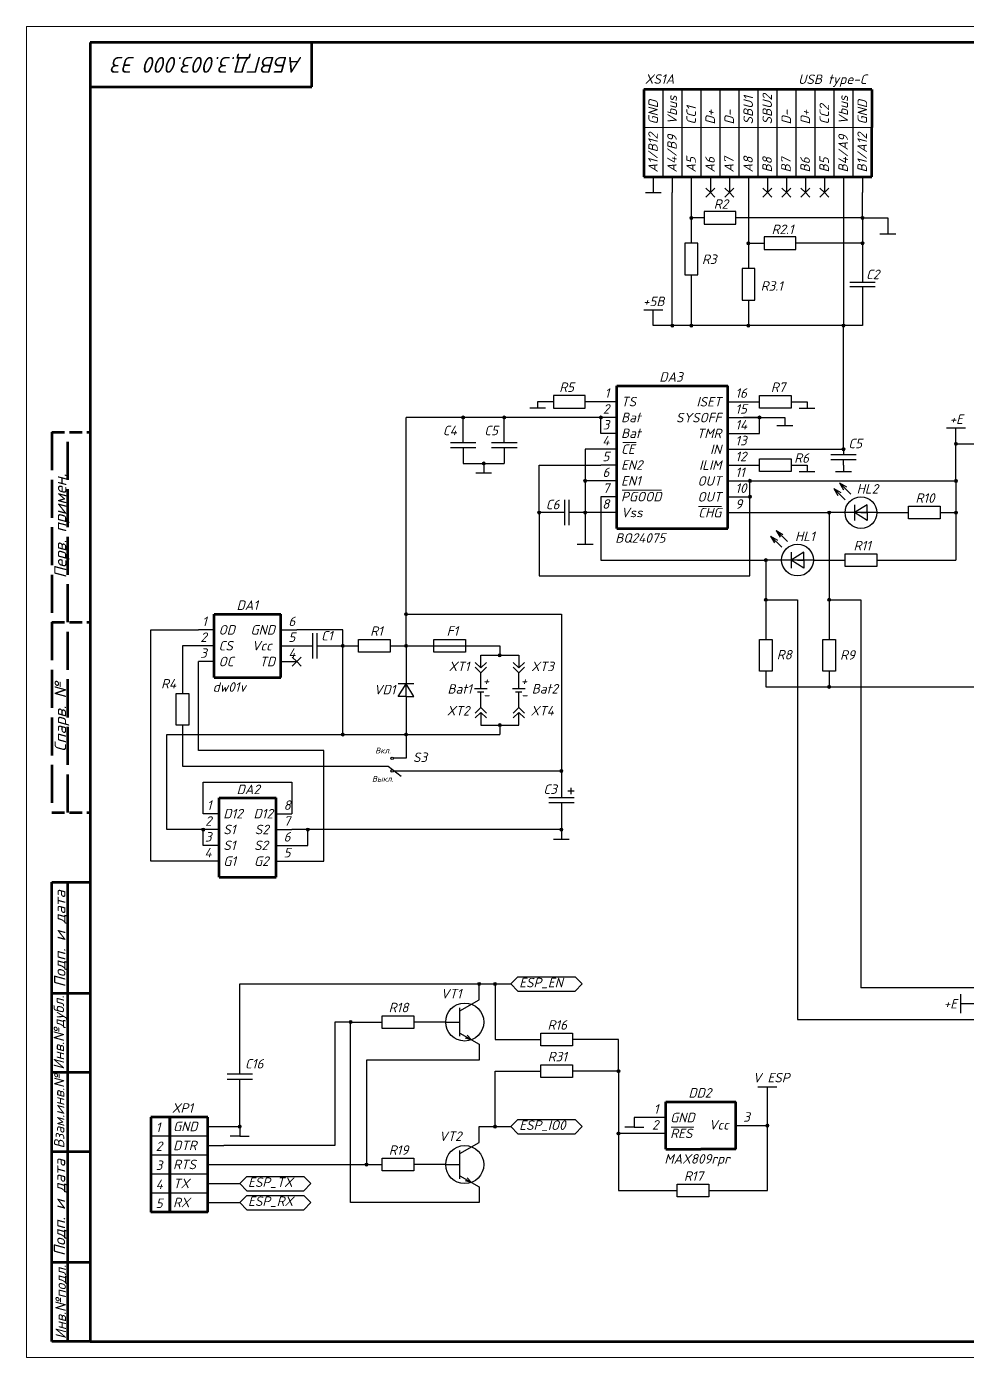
# Model space of a CAD drawing. Header units: millimetres. Extents: x -1 to 4028, y -898 to 1238.
# Drawn here: x 1679.6 to 1976.4, y 810.2 to 1230.2 of the extents above; entities that cross this region are included whole.
import ezdxf
from ezdxf.enums import TextEntityAlignment as Align

# ---------------------------------------------------------------- set-up
doc = ezdxf.new("R2010")
doc.units = ezdxf.units.MM
doc.linetypes.add('ACAD_ISO02W100', pattern=[15, 12, -3])
doc.linetypes.add('JIS_02_4.0', pattern=[5.5, 4, -1.5])
for name, color, linetype, lineweight in [('Основная (0.3)', 162, 'Continuous', 30), ('Основная (0.6)', 250, 'Continuous', 60), ('Текст', 240, 'Continuous', 30), ('Тонкая', 160, 'Continuous', 30), ('Тонкая (0.2)', 250, 'Continuous', 20)]:
    doc.layers.add(name, color=color, linetype=linetype, lineweight=lineweight)
doc.styles.add('3мм', font='isocpeui.ttf', dxfattribs={"height": 3})
doc.styles.add('5мм', font='isocpeui.ttf', dxfattribs={"height": 5})

msp = doc.modelspace()

# ---------------------------------------------------------------- hatches: boundary and pattern name
at = {"layer": 'Тонкая (0.2)'}
h = msp.add_hatch(color=256, dxfattribs=at)
h.dxf.hatch_style = 1
h.paths.add_polyline_path([(1889.343, 1169.343, -1), (1889.343, 1170.343, -1)])
h = msp.add_hatch(color=256, dxfattribs=at)
h.dxf.hatch_style = 1
h.paths.add_polyline_path([(1943.343, 1169.343, -1), (1943.343, 1170.343, -1)])
h = msp.add_hatch(color=256, dxfattribs=at)
h.dxf.hatch_style = 1
h.paths.add_polyline_path([(1907.343, 1161.343, -1), (1907.343, 1162.343, -1)])
h = msp.add_hatch(color=256, dxfattribs=at)
h.dxf.hatch_style = 1
h.paths.add_polyline_path([(1943.343, 1161.343, -1), (1943.343, 1162.343, -1)])
h = msp.add_hatch(color=256, dxfattribs=at)
h.dxf.hatch_style = 1
h.paths.add_polyline_path([(1883.343, 1135.343, -1), (1883.343, 1136.343, -1)])
h = msp.add_hatch(color=256, dxfattribs=at)
h.dxf.hatch_style = 1
h.paths.add_polyline_path([(1889.343, 1135.343, -1), (1889.343, 1136.343, -1)])
h = msp.add_hatch(color=256, dxfattribs=at)
h.dxf.hatch_style = 1
h.paths.add_polyline_path([(1907.343, 1135.343, -1), (1907.343, 1136.343, -1)])
h = msp.add_hatch(color=256, dxfattribs=at)
h.dxf.hatch_style = 1
h.paths.add_polyline_path([(1937.343, 1135.343, -1), (1937.343, 1136.343, -1)])
h = msp.add_hatch(color=256, dxfattribs=at)
h.dxf.hatch_style = 1
h.paths.add_polyline_path([(1817.843, 1106.84, 1), (1816.843, 1106.84, 1)])
h = msp.add_hatch(color=256, dxfattribs=at)
h.dxf.hatch_style = 1
h.paths.add_polyline_path([(1830.843, 1106.84, 1), (1829.843, 1106.84, 1)])
h = msp.add_hatch(color=256, dxfattribs=at)
h.dxf.hatch_style = 1
h.paths.add_polyline_path([(1861.343, 1106.84, 1), (1860.343, 1106.84, 1)])
h = msp.add_hatch(color=256, dxfattribs=at)
h.dxf.hatch_style = 1
h.paths.add_polyline_path([(1911.343, 1106.84, 1), (1910.343, 1106.84, 1)])
h = msp.add_hatch(color=256, dxfattribs=at)
h.dxf.hatch_style = 1
h.paths.add_polyline_path([(1937.843, 1096.84, 1), (1936.843, 1096.84, 1)])
h = msp.add_hatch(color=256, dxfattribs=at)
h.dxf.hatch_style = 1
h.paths.add_polyline_path([(1973.343, 1098.553, 1), (1972.343, 1098.553, 1)])
h = msp.add_hatch(color=256, dxfattribs=at)
h.dxf.hatch_style = 1
h.paths.add_polyline_path([(1824.343, 1092.34, 1), (1823.343, 1092.34, 1)])
h = msp.add_hatch(color=256, dxfattribs=at)
h.dxf.hatch_style = 1
h.paths.add_polyline_path([(1856.343, 1086.84, 1), (1855.343, 1086.84, 1)])
h = msp.add_hatch(color=256, dxfattribs=at)
h.dxf.hatch_style = 1
h.paths.add_polyline_path([(1908.343, 1086.84, 1), (1907.343, 1086.84, 1)])
h = msp.add_hatch(color=256, dxfattribs=at)
h.dxf.hatch_style = 1
h.paths.add_polyline_path([(1973.343, 1086.84, 1), (1972.343, 1086.84, 1)])
h = msp.add_hatch(color=256, dxfattribs=at)
h.dxf.hatch_style = 1
h.paths.add_polyline_path([(1908.343, 1081.84, 1), (1907.343, 1081.84, 1)])
h = msp.add_hatch(color=256, dxfattribs=at)
h.dxf.hatch_style = 1
h.paths.add_polyline_path([(1841.843, 1076.84, 1), (1840.843, 1076.84, 1)])
h = msp.add_hatch(color=256, dxfattribs=at)
h.dxf.hatch_style = 1
h.paths.add_polyline_path([(1856.343, 1076.84, 1), (1855.343, 1076.84, 1)])
h = msp.add_hatch(color=256, dxfattribs=at)
h.dxf.hatch_style = 1
h.paths.add_polyline_path([(1933.343, 1076.84, 1), (1932.343, 1076.84, 1)])
h = msp.add_hatch(color=256, dxfattribs=at)
h.dxf.hatch_style = 1
h.paths.add_polyline_path([(1973.343, 1076.84, 1), (1972.343, 1076.84, 1)])
h = msp.add_hatch(color=256, dxfattribs=at)
h.dxf.hatch_style = 1
h.paths.add_polyline_path([(1913.343, 1061.84, 1), (1912.343, 1061.84, 1)])
h = msp.add_hatch(color=256, dxfattribs=at)
h.dxf.hatch_style = 1
h.paths.add_polyline_path([(1913.343, 1049.34, 1), (1912.343, 1049.34, 1)])
h = msp.add_hatch(color=256, dxfattribs=at)
h.dxf.hatch_style = 1
h.paths.add_polyline_path([(1933.343, 1049.34, 1), (1932.343, 1049.34, 1)])
h = msp.add_hatch(color=256, dxfattribs=at)
h.dxf.hatch_style = 1
h.paths.add_polyline_path([(1799.843, 1044.795, 1), (1798.843, 1044.795, 1)])
h = msp.add_hatch(color=256, dxfattribs=at)
h.dxf.hatch_style = 1
h.paths.add_polyline_path([(1779.843, 1034.795, 1), (1778.843, 1034.795, 1)])
h = msp.add_hatch(color=256, dxfattribs=at)
h.dxf.hatch_style = 1
h.paths.add_polyline_path([(1799.843, 1034.795, 1), (1798.843, 1034.795, 1)])
h = msp.add_hatch(color=256, dxfattribs=at)
h.dxf.hatch_style = 1
h.paths.add_polyline_path([(1829.374, 1031.795, 1), (1828.374, 1031.795, 1)])
h = msp.add_hatch(color=256, dxfattribs=at)
h.dxf.hatch_style = 1
h.paths.add_polyline_path([(1933.343, 1021.84, 1), (1932.343, 1021.84, 1)])
h = msp.add_hatch(color=256, dxfattribs=at)
h.dxf.hatch_style = 1
h.paths.add_polyline_path([(1829.41, 1009.795, 1), (1828.41, 1009.795, 1)])
h = msp.add_hatch(color=256, dxfattribs=at)
h.dxf.hatch_style = 1
h.paths.add_polyline_path([(1779.843, 1006.795, 1), (1778.843, 1006.795, 1)])
h = msp.add_hatch(color=256, dxfattribs=at)
h.dxf.hatch_style = 1
h.paths.add_polyline_path([(1799.843, 1006.795, 1), (1798.843, 1006.795, 1)])
h = msp.add_hatch(color=256, dxfattribs=at)
h.dxf.hatch_style = 1
h.paths.add_polyline_path([(1848.843, 995.295, 1), (1847.843, 995.295, 1)])
h = msp.add_hatch(color=256, dxfattribs=at)
h.dxf.hatch_style = 1
h.paths.add_polyline_path([(1735.843, 976.795, 1), (1734.843, 976.795, 1)])
h = msp.add_hatch(color=256, dxfattribs=at)
h.dxf.hatch_style = 1
h.paths.add_polyline_path([(1768.843, 976.795, 1), (1767.843, 976.795, 1)])
h = msp.add_hatch(color=256, dxfattribs=at)
h.dxf.hatch_style = 1
h.paths.add_polyline_path([(1848.843, 976.795, 1), (1847.843, 976.795, 1)])
h = msp.add_hatch(color=256, dxfattribs=at)
h.dxf.hatch_style = 1
h.paths.add_polyline_path([(1822.905, 928.065, 1), (1821.905, 928.065, 1)])
h = msp.add_hatch(color=256, dxfattribs=at)
h.dxf.hatch_style = 1
h.paths.add_polyline_path([(1827.905, 928.065, 1), (1826.905, 928.065, 1)])
h = msp.add_hatch(color=256, dxfattribs=at)
h.dxf.hatch_style = 1
h.paths.add_polyline_path([(1782.343, 916.065, 1), (1781.343, 916.065, 1)])
h = msp.add_hatch(color=256, dxfattribs=at)
h.dxf.hatch_style = 1
h.paths.add_polyline_path([(1866.843, 900.565, 1), (1865.843, 900.565, 1)])
h = msp.add_hatch(color=256, dxfattribs=at)
h.dxf.hatch_style = 1
h.paths.add_polyline_path([(1747.343, 883.065, 1), (1746.343, 883.065, 1)])
h = msp.add_hatch(color=256, dxfattribs=at)
h.dxf.hatch_style = 1
h.paths.add_polyline_path([(1827.905, 883.065, 1), (1826.905, 883.065, 1)])
h = msp.add_hatch(color=256, dxfattribs=at)
h.dxf.hatch_style = 1
h.paths.add_polyline_path([(1913.843, 883.385, 1), (1912.843, 883.385, 1)])
h = msp.add_hatch(color=256, dxfattribs=at)
h.dxf.hatch_style = 1
h.paths.add_polyline_path([(1866.843, 880.885, 1), (1865.843, 880.885, 1)])
h = msp.add_hatch(color=256, dxfattribs=at)
h.dxf.hatch_style = 1
h.paths.add_polyline_path([(1787.343, 871.065, 1), (1786.343, 871.065, 1)])

# ---------------------------------------------------------------- linework, layer by layer
at = {"layer": 'Основная (0.3)'}
for p, q in [((1892.343, 1210.343), (1892.343, 1182.843)), ((1877.343, 1182.843), (1877.343, 1177.843)), ((1883.343, 1182.843), (1883.343, 1177.843)), ((1889.343, 1182.843), (1889.343, 1177.843)), ((1895.343, 1182.843), (1895.343, 1177.843)), ((1901.343, 1182.843), (1901.343, 1177.843)), ((1907.343, 1182.843), (1907.343, 1177.843)), ((1913.343, 1182.843), (1913.343, 1177.843)), ((1919.343, 1182.843), (1919.343, 1177.843)), ((1925.343, 1182.843), (1925.343, 1177.843)), ((1931.343, 1182.843), (1931.343, 1177.843)), ((1937.343, 1182.843), (1937.343, 1177.843)), ((1943.343, 1182.843), (1943.343, 1177.843)), ((1874.843, 1177.843), (1879.843, 1177.843)), ((1883.343, 1135.843), (1883.343, 1177.843)), ((1889.343, 1177.843), (1889.343, 1161.843)), ((1895.343, 1177.843), (1893.929, 1179.257)), ((1895.343, 1177.843), (1893.929, 1176.429)), ((1896.757, 1179.257), (1895.343, 1177.843)), ((1896.757, 1176.429), (1895.343, 1177.843)), ((1901.343, 1177.843), (1899.929, 1179.257)), ((1901.343, 1177.843), (1899.929, 1176.429)), ((1902.757, 1179.257), (1901.343, 1177.843)), ((1902.757, 1176.429), (1901.343, 1177.843)), ((1907.343, 1177.843), (1907.343, 1153.843)), ((1913.343, 1177.843), (1911.929, 1179.257)), ((1913.343, 1177.843), (1911.929, 1176.429)), ((1914.757, 1179.257), (1913.343, 1177.843)), ((1914.757, 1176.429), (1913.343, 1177.843)), ((1919.343, 1177.843), (1917.929, 1179.257)), ((1919.343, 1177.843), (1917.929, 1176.429)), ((1920.757, 1179.257), (1919.343, 1177.843)), ((1920.757, 1176.429), (1919.343, 1177.843)), ((1925.343, 1177.843), (1923.929, 1179.257)), ((1925.343, 1177.843), (1923.929, 1176.429)), ((1926.757, 1179.257), (1925.343, 1177.843)), ((1926.757, 1176.429), (1925.343, 1177.843)), ((1931.343, 1177.843), (1929.929, 1179.257)), ((1931.343, 1177.843), (1929.929, 1176.429)), ((1932.757, 1179.257), (1931.343, 1177.843)), ((1932.757, 1176.429), (1931.343, 1177.843)), ((1937.343, 1177.843), (1937.343, 1135.843)), ((1943.343, 1169.843), (1943.343, 1177.843)), ((1903.343, 1171.843), (1893.343, 1171.843)), ((1893.343, 1171.843), (1893.343, 1167.843)), ((1903.343, 1167.843), (1903.343, 1171.843)), ((1893.343, 1169.843), (1889.343, 1169.843)), ((1893.343, 1167.843), (1903.343, 1167.843)), ((1943.343, 1169.843), (1903.343, 1169.843)), ((1943.343, 1169.843), (1943.343, 1161.843)), ((1943.343, 1169.843), (1951.343, 1169.843)), ((1951.343, 1169.843), (1951.343, 1164.843)), ((1922.343, 1163.843), (1912.343, 1163.843)), ((1912.343, 1163.843), (1912.343, 1159.843)), ((1922.343, 1159.843), (1922.343, 1163.843)), ((1948.843, 1164.843), (1953.843, 1164.843)), ((1887.343, 1161.843), (1887.343, 1151.843)), ((1891.343, 1161.843), (1887.343, 1161.843)), ((1891.343, 1151.843), (1891.343, 1161.843)), ((1907.343, 1161.843), (1912.343, 1161.843)), ((1912.343, 1159.843), (1922.343, 1159.843)), ((1943.343, 1161.843), (1922.343, 1161.843)), ((1943.343, 1161.843), (1943.343, 1149.593)), ((1887.343, 1151.843), (1891.343, 1151.843)), ((1889.343, 1151.843), (1889.343, 1135.843)), ((1905.343, 1153.843), (1905.343, 1143.843)), ((1909.343, 1153.843), (1905.343, 1153.843)), ((1909.343, 1143.843), (1909.343, 1153.843)), ((1939.343, 1149.593), (1947.343, 1149.593)), ((1947.343, 1148.093), (1939.343, 1148.093)), ((1943.343, 1148.093), (1943.343, 1135.843)), ((1905.343, 1143.843), (1909.343, 1143.843)), ((1907.343, 1143.843), (1907.343, 1135.843)), ((1874.343, 1140.843), (1880.343, 1140.843)), ((1877.343, 1135.843), (1877.343, 1140.843)), ((1883.343, 1135.843), (1877.343, 1135.843)), ((1937.343, 1135.843), (1883.343, 1135.843)), ((1937.343, 1096.84), (1937.343, 1135.843)), ((1943.343, 1135.843), (1937.343, 1135.843)), ((1855.843, 1113.84), (1845.843, 1113.84)), ((1845.843, 1113.84), (1845.843, 1109.84)), ((1855.843, 1109.84), (1855.843, 1113.84)), ((1910.843, 1113.84), (1920.843, 1113.84)), ((1910.843, 1109.84), (1910.843, 1113.84)), ((1920.843, 1113.84), (1920.843, 1109.84)), ((1843.343, 1109.84), (1838.343, 1109.84)), ((1845.843, 1111.84), (1840.843, 1111.84)), ((1840.843, 1111.84), (1840.843, 1109.84)), ((1845.843, 1109.84), (1855.843, 1109.84)), ((1860.843, 1111.84), (1855.843, 1111.84)), ((1865.843, 1111.84), (1860.843, 1111.84)), ((1900.843, 1111.84), (1905.843, 1111.84)), ((1905.843, 1111.84), (1910.843, 1111.84)), ((1920.843, 1109.84), (1910.843, 1109.84)), ((1920.843, 1111.84), (1925.843, 1111.84)), ((1923.343, 1109.84), (1928.343, 1109.84)), ((1925.843, 1111.84), (1925.843, 1109.84)), ((1830.343, 1106.84), (1799.343, 1106.84)), ((1799.343, 1044.795), (1799.343, 1106.84)), ((1817.343, 1098.84), (1817.343, 1106.84)), ((1830.343, 1098.84), (1830.343, 1106.84)), ((1860.843, 1106.84), (1830.343, 1106.84)), ((1865.843, 1106.84), (1860.843, 1106.84)), ((1860.843, 1101.84), (1860.843, 1106.84)), ((1900.843, 1106.84), (1910.843, 1106.84)), ((1910.843, 1106.84), (1905.843, 1106.84)), ((1910.843, 1106.84), (1918.843, 1106.84)), ((1910.843, 1101.84), (1910.843, 1106.84)), ((1918.843, 1106.84), (1918.843, 1104.34)), ((1865.843, 1101.84), (1860.843, 1101.84)), ((1900.843, 1101.84), (1905.843, 1101.84)), ((1905.843, 1101.84), (1910.843, 1101.84)), ((1916.343, 1104.34), (1921.343, 1104.34)), ((1969.843, 1103.553), (1975.843, 1103.553)), ((1972.843, 1086.84), (1972.843, 1103.553)), ((1821.343, 1098.84), (1813.343, 1098.84)), ((1813.343, 1097.34), (1821.343, 1097.34)), ((1817.343, 1097.34), (1817.343, 1092.34)), ((1834.343, 1098.84), (1826.343, 1098.84)), ((1826.343, 1097.34), (1834.343, 1097.34)), ((1830.343, 1097.34), (1830.343, 1092.34)), ((1860.843, 1096.84), (1855.843, 1096.84)), ((1855.843, 1096.84), (1855.843, 1066.84)), ((1865.843, 1096.84), (1860.843, 1096.84)), ((1900.843, 1096.84), (1905.843, 1096.84)), ((1905.843, 1096.84), (1937.343, 1096.84)), ((1937.343, 1096.84), (1937.343, 1095.09)), ((1972.843, 1098.553), (1982.843, 1098.553)), ((1817.343, 1092.34), (1830.343, 1092.34)), ((1823.843, 1092.34), (1823.843, 1089.34)), ((1910.843, 1093.84), (1920.843, 1093.84)), ((1910.843, 1089.84), (1910.843, 1093.84)), ((1920.843, 1093.84), (1920.843, 1089.84)), ((1941.343, 1095.09), (1933.343, 1095.09)), ((1933.343, 1093.59), (1941.343, 1093.59)), ((1937.343, 1091.84), (1937.343, 1093.59)), ((1821.343, 1089.34), (1826.343, 1089.34)), ((1841.343, 1076.84), (1841.343, 1091.84)), ((1841.343, 1091.84), (1860.843, 1091.84)), ((1865.843, 1091.84), (1860.843, 1091.84)), ((1900.843, 1091.84), (1905.843, 1091.84)), ((1905.843, 1091.84), (1910.843, 1091.84)), ((1920.843, 1089.84), (1910.843, 1089.84)), ((1920.843, 1091.84), (1925.843, 1091.84)), ((1923.343, 1089.84), (1928.343, 1089.84)), ((1925.843, 1091.84), (1925.843, 1089.84)), ((1934.843, 1089.84), (1939.843, 1089.84)), ((1937.343, 1091.84), (1937.343, 1089.84)), ((1860.843, 1086.84), (1855.843, 1086.84)), ((1865.843, 1086.84), (1860.843, 1086.84)), ((1900.843, 1086.84), (1907.843, 1086.84)), ((1907.843, 1081.84), (1907.843, 1086.84)), ((1907.843, 1086.84), (1972.843, 1086.84)), ((1937.878, 1080.906), (1934.327, 1084.427)), ((1934.327, 1084.427), (1936.492, 1083.177)), ((1934.327, 1084.427), (1935.595, 1082.272)), ((1939.645, 1082.674), (1936.095, 1086.195)), ((1936.095, 1086.195), (1938.26, 1084.945)), ((1936.095, 1086.195), (1937.363, 1084.04)), ((1972.843, 1086.84), (1972.843, 1061.84)), ((1849.343, 1080.84), (1849.343, 1072.84)), ((1850.843, 1072.84), (1850.843, 1080.84)), ((1865.843, 1081.84), (1860.843, 1081.84)), ((1860.843, 1081.84), (1860.843, 1061.84)), ((1900.843, 1081.84), (1907.843, 1081.84)), ((1907.843, 1056.84), (1907.843, 1081.84)), ((1849.343, 1076.84), (1841.343, 1076.84)), ((1841.343, 1076.84), (1841.343, 1056.84)), ((1855.843, 1076.84), (1850.843, 1076.84)), ((1860.843, 1076.84), (1855.843, 1076.84)), ((1865.843, 1076.84), (1860.843, 1076.84)), ((1900.843, 1076.84), (1905.843, 1076.84)), ((1905.843, 1076.84), (1932.843, 1076.84)), ((1937.843, 1076.84), (1932.843, 1076.84)), ((1932.843, 1076.84), (1932.843, 1036.84)), ((1947.843, 1076.84), (1937.843, 1076.84)), ((1940.843, 1079.34), (1940.843, 1076.84)), ((1944.843, 1079.34), (1940.843, 1076.84)), ((1940.843, 1076.84), (1940.843, 1074.34)), ((1944.843, 1074.34), (1940.843, 1076.84)), ((1942.843, 1076.84), (1944.843, 1076.84)), ((1944.843, 1076.84), (1944.843, 1079.34)), ((1944.843, 1076.84), (1944.843, 1074.34)), ((1947.843, 1076.84), (1957.843, 1076.84)), ((1957.843, 1078.84), (1967.843, 1078.84)), ((1957.843, 1074.84), (1957.843, 1078.84)), ((1967.843, 1078.84), (1967.843, 1074.84)), ((1967.843, 1076.84), (1972.843, 1076.84)), ((1919.645, 1067.674), (1916.095, 1071.195)), ((1916.095, 1071.195), (1918.26, 1069.945)), ((1916.095, 1071.195), (1917.363, 1069.04)), ((1967.843, 1074.84), (1957.843, 1074.84)), ((1853.343, 1066.84), (1858.343, 1066.84)), ((1917.878, 1065.906), (1914.327, 1069.427)), ((1914.327, 1069.427), (1916.492, 1068.177)), ((1914.327, 1069.427), (1915.595, 1067.272)), ((1920.843, 1064.34), (1920.843, 1061.84)), ((1924.843, 1064.34), (1920.843, 1061.84)), ((1924.843, 1061.84), (1924.843, 1064.34)), ((1937.843, 1063.84), (1947.843, 1063.84)), ((1937.843, 1059.84), (1937.843, 1063.84)), ((1947.843, 1063.84), (1947.843, 1059.84)), ((1860.843, 1061.84), (1912.843, 1061.84)), ((1917.843, 1061.84), (1912.843, 1061.84)), ((1912.843, 1061.84), (1912.843, 1036.84)), ((1927.843, 1061.84), (1917.843, 1061.84)), ((1920.843, 1061.84), (1920.843, 1059.34)), ((1924.843, 1059.34), (1920.843, 1061.84)), ((1922.843, 1061.84), (1924.843, 1061.84)), ((1924.843, 1061.84), (1924.843, 1059.34)), ((1927.843, 1061.84), (1937.843, 1061.84)), ((1947.843, 1059.84), (1937.843, 1059.84)), ((1947.843, 1061.84), (1972.843, 1061.84)), ((1841.343, 1056.84), (1907.843, 1056.84)), ((1912.843, 1049.34), (1922.843, 1049.34)), ((1922.843, 1049.34), (1922.843, 916.84)), ((1932.843, 1049.34), (1942.843, 1049.34)), ((1942.843, 1049.34), (1942.843, 926.84)), ((1799.343, 1034.795), (1799.343, 1044.795)), ((1799.343, 1044.795), (1848.343, 1044.795)), ((1848.343, 1044.795), (1848.343, 995.295)), ((1718.843, 966.795), (1718.843, 1039.795)), ((1718.843, 1039.795), (1733.843, 1039.795)), ((1738.843, 1039.795), (1733.843, 1039.795)), ((1759.843, 1039.795), (1764.843, 1039.795)), ((1779.343, 1039.795), (1764.843, 1039.795)), ((1769.843, 1038.795), (1769.843, 1030.795)), ((1771.343, 1030.795), (1771.343, 1038.795)), ((1779.343, 1034.795), (1779.343, 1039.795)), ((1733.843, 1034.795), (1728.843, 1034.795)), ((1728.843, 1034.795), (1728.843, 1024.795)), ((1738.843, 1034.795), (1733.843, 1034.795)), ((1759.843, 1034.795), (1764.843, 1034.795)), ((1764.843, 1034.795), (1769.843, 1034.795)), ((1771.343, 1034.795), (1779.343, 1034.795)), ((1779.343, 1006.795), (1779.343, 1034.795)), ((1779.343, 1034.795), (1784.343, 1034.795)), ((1784.343, 1036.795), (1794.343, 1036.795)), ((1784.343, 1032.795), (1784.343, 1036.795)), ((1794.343, 1036.795), (1794.343, 1032.795)), ((1794.343, 1034.795), (1799.343, 1034.795)), ((1799.343, 1034.795), (1808.109, 1034.795)), ((1799.343, 1034.795), (1799.343, 1022.795)), ((1808.109, 1036.795), (1818.109, 1036.795)), ((1808.109, 1032.795), (1808.109, 1036.795)), ((1808.109, 1034.795), (1818.109, 1034.795)), ((1818.109, 1036.795), (1818.109, 1032.795)), ((1818.109, 1034.795), (1818.109, 1034.795)), ((1818.109, 1034.795), (1828.874, 1034.795)), ((1828.874, 1034.795), (1828.874, 1031.795)), ((1910.843, 1026.84), (1910.843, 1036.84)), ((1910.843, 1036.84), (1914.843, 1036.84)), ((1914.843, 1036.84), (1914.843, 1026.84)), ((1930.843, 1026.84), (1930.843, 1036.84)), ((1930.843, 1036.84), (1934.843, 1036.84)), ((1934.843, 1036.84), (1934.843, 1026.84)), ((1733.843, 1001.795), (1733.843, 1029.795)), ((1738.843, 1029.795), (1733.843, 1029.795)), ((1759.843, 1029.795), (1764.843, 1029.795)), ((1764.843, 1029.795), (1763.429, 1031.209)), ((1763.429, 1028.381), (1764.843, 1029.795)), ((1764.843, 1029.795), (1766.257, 1031.209)), ((1766.257, 1028.381), (1764.843, 1029.795)), ((1794.343, 1032.795), (1784.343, 1032.795)), ((1818.109, 1032.795), (1808.109, 1032.795)), ((1822.91, 1027.795), (1821.143, 1029.563)), ((1822.91, 1027.795), (1822.91, 1031.795)), ((1822.91, 1031.795), (1834.91, 1031.795)), ((1822.91, 1027.795), (1824.678, 1029.563)), ((1834.91, 1027.795), (1833.143, 1029.563)), ((1834.91, 1031.795), (1834.91, 1027.795)), ((1834.91, 1027.795), (1836.678, 1029.563)), ((1822.91, 1026.295), (1821.143, 1028.063)), ((1822.91, 1026.295), (1824.678, 1028.063)), ((1822.91, 1021.295), (1822.91, 1026.295)), ((1834.91, 1026.295), (1833.143, 1028.063)), ((1834.91, 1026.295), (1836.678, 1028.063)), ((1834.91, 1021.295), (1834.91, 1026.295)), ((1914.843, 1026.84), (1910.843, 1026.84)), ((1912.843, 1026.84), (1912.843, 1021.84)), ((1934.843, 1026.84), (1930.843, 1026.84)), ((1932.843, 1026.84), (1932.843, 1021.84)), ((1728.843, 1024.795), (1728.843, 1019.795)), ((1799.343, 1022.795), (1796.843, 1022.795)), ((1796.843, 1018.795), (1799.343, 1022.795)), ((1801.843, 1022.795), (1799.343, 1022.795)), ((1801.843, 1018.795), (1799.343, 1022.795)), ((1799.343, 1018.795), (1799.343, 1022.795)), ((1820.91, 1021.295), (1824.91, 1021.295)), ((1832.91, 1021.295), (1836.91, 1021.295)), ((1912.843, 1021.84), (1982.843, 1021.84)), ((1726.843, 1009.795), (1726.843, 1019.795)), ((1726.843, 1019.795), (1730.843, 1019.795)), ((1730.843, 1019.795), (1730.843, 1009.795)), ((1799.343, 1018.795), (1796.843, 1018.795)), ((1799.343, 1018.795), (1801.843, 1018.795)), ((1799.343, 1018.795), (1799.343, 1006.795)), ((1821.91, 1020.295), (1823.91, 1020.295)), ((1822.91, 1015.295), (1822.91, 1020.295)), ((1833.91, 1020.295), (1835.91, 1020.295)), ((1834.91, 1015.295), (1834.91, 1020.295)), ((1822.91, 1015.295), (1821.143, 1013.527)), ((1822.91, 1013.795), (1821.143, 1012.027)), ((1822.91, 1015.295), (1824.678, 1013.527)), ((1822.91, 1013.795), (1822.91, 1009.795)), ((1822.91, 1013.795), (1824.678, 1012.027)), ((1834.91, 1015.295), (1833.143, 1013.527)), ((1834.91, 1013.795), (1833.143, 1012.027)), ((1834.91, 1015.295), (1836.678, 1013.527)), ((1834.91, 1009.795), (1834.91, 1013.795)), ((1834.91, 1013.795), (1836.678, 1012.027)), ((1730.843, 1009.795), (1726.843, 1009.795)), ((1728.843, 1009.795), (1728.843, 999.795)), ((1822.91, 1009.795), (1834.91, 1009.795)), ((1828.874, 1009.795), (1828.874, 1006.795)), ((1723.843, 976.795), (1723.843, 1006.795)), ((1723.843, 1006.795), (1779.343, 1006.795)), ((1779.343, 1006.795), (1828.874, 1006.795)), ((1799.343, 1006.795), (1799.343, 999.295)), ((1728.843, 999.795), (1728.843, 996.795)), ((1773.343, 1001.795), (1733.843, 1001.795)), ((1773.343, 966.795), (1773.343, 1001.795)), ((1728.843, 996.795), (1768.343, 996.795)), ((1768.343, 996.795), (1793.708, 996.795)), ((1793.708, 996.795), (1797.762, 993.687)), ((1799.343, 999.295), (1795.343, 999.295)), ((1735.343, 981.795), (1735.343, 991.795)), ((1735.343, 991.795), (1763.343, 991.795)), ((1763.343, 991.795), (1763.343, 981.795)), ((1795.343, 995.289), (1848.343, 995.295)), ((1848.343, 995.295), (1848.343, 986.805)), ((1850.421, 988.987), (1851.421, 988.987)), ((1851.421, 987.987), (1851.421, 989.987)), ((1851.421, 988.987), (1851.421, 989.987)), ((1851.421, 988.987), (1852.421, 988.987)), ((1852.343, 986.805), (1844.343, 986.805)), ((1844.343, 985.305), (1852.343, 985.305)), ((1848.343, 985.305), (1848.343, 976.795)), ((1740.343, 981.795), (1735.343, 981.795)), ((1758.343, 981.795), (1763.343, 981.795)), ((1735.343, 976.795), (1723.843, 976.795)), ((1740.343, 976.795), (1735.343, 976.795)), ((1735.343, 971.795), (1735.343, 976.795)), ((1758.343, 976.795), (1763.343, 976.795)), ((1768.343, 976.795), (1763.343, 976.795)), ((1768.343, 971.795), (1768.343, 976.795)), ((1848.343, 976.795), (1768.343, 976.795)), ((1848.343, 976.795), (1848.343, 973.795)), ((1740.343, 971.795), (1735.343, 971.795)), ((1758.343, 971.795), (1768.343, 971.795)), ((1845.843, 973.795), (1850.843, 973.795)), ((1735.343, 966.795), (1718.843, 966.795)), ((1740.343, 966.795), (1735.343, 966.795)), ((1758.343, 966.795), (1763.343, 966.795)), ((1763.343, 966.795), (1773.343, 966.795)), ((1834.655, 930.315), (1832.405, 928.065)), ((1834.655, 930.315), (1852.655, 930.315)), ((1852.655, 930.315), (1854.905, 928.065)), ((1746.843, 928.065), (1822.405, 928.065)), ((1746.843, 899.565), (1746.843, 928.065)), ((1822.405, 923.065), (1822.405, 928.065)), ((1822.405, 928.065), (1832.405, 928.065)), ((1827.405, 928.065), (1827.405, 910.565)), ((1834.655, 925.815), (1832.405, 928.065)), ((1834.655, 925.815), (1852.655, 925.815)), ((1852.655, 925.815), (1854.905, 928.065)), ((2029.843, 926.84), (1942.843, 926.84)), ((1974.343, 918.84), (1974.343, 924.84)), ((1816.343, 919.565), (1822.405, 923.065)), ((1816.343, 916.065), (1816.343, 920.565)), ((1979.343, 921.84), (1974.343, 921.84)), ((1776.843, 916.065), (1776.843, 877.065)), ((1781.843, 916.065), (1776.843, 916.065)), ((1781.843, 859.065), (1781.843, 916.065)), ((1781.843, 916.065), (1791.843, 916.065)), ((1791.843, 918.065), (1801.843, 918.065)), ((1791.843, 914.065), (1791.843, 918.065)), ((1801.843, 918.065), (1801.843, 914.065)), ((1811.843, 916.065), (1801.843, 916.065)), ((1811.843, 916.065), (1816.343, 916.065)), ((1816.343, 911.565), (1816.343, 916.065)), ((1922.843, 916.84), (2029.843, 916.84)), ((1801.843, 914.065), (1791.843, 914.065)), ((1816.343, 912.565), (1822.405, 909.065)), ((1819.987, 910.461), (1818.573, 911.875)), ((1841.874, 912.565), (1851.874, 912.565)), ((1841.874, 908.565), (1841.874, 912.565)), ((1851.874, 912.565), (1851.874, 908.565)), ((1819.987, 910.461), (1818.055, 910.979)), ((1822.405, 909.065), (1822.405, 904.065)), ((1827.405, 910.565), (1841.874, 910.565)), ((1851.874, 908.565), (1841.874, 908.565)), ((1866.343, 910.565), (1851.874, 910.565)), ((1866.343, 900.565), (1866.343, 910.565)), ((1786.843, 904.065), (1786.843, 871.065)), ((1822.405, 904.065), (1786.843, 904.065)), ((1750.843, 899.565), (1742.843, 899.565)), ((1827.405, 883.065), (1827.405, 900.565)), ((1827.405, 900.565), (1841.874, 900.565)), ((1841.874, 902.565), (1851.874, 902.565)), ((1841.874, 898.565), (1841.874, 902.565)), ((1851.874, 902.565), (1851.874, 898.565)), ((1866.343, 900.565), (1851.874, 900.565)), ((1866.343, 900.565), (1866.343, 862.885)), ((1742.843, 898.065), (1750.843, 898.065)), ((1746.843, 883.065), (1746.843, 898.065)), ((1851.874, 898.565), (1841.874, 898.565)), ((1910.343, 895.565), (1916.343, 895.565)), ((1913.343, 862.885), (1913.343, 895.565)), ((1736.843, 883.065), (1741.843, 883.065)), ((1741.843, 883.065), (1746.843, 883.065)), ((1746.843, 883.065), (1746.843, 880.065)), ((1822.405, 878.065), (1822.405, 883.065)), ((1822.405, 883.065), (1832.405, 883.065)), ((1834.655, 885.315), (1832.405, 883.065)), ((1834.655, 880.815), (1832.405, 883.065)), ((1834.655, 885.315), (1852.655, 885.315)), ((1852.655, 885.315), (1854.905, 883.065)), ((1852.655, 880.815), (1854.905, 883.065)), ((1871.343, 882.885), (1868.343, 882.885)), ((1876.343, 885.885), (1871.343, 885.885)), ((1871.343, 885.885), (1871.343, 882.885)), ((1871.343, 882.885), (1874.343, 882.885)), ((1881.343, 885.885), (1876.343, 885.885)), ((1903.343, 883.385), (1908.343, 883.385)), ((1908.343, 883.385), (1913.343, 883.385)), ((1746.843, 880.065), (1743.843, 880.065)), ((1746.843, 880.065), (1749.843, 880.065)), ((1816.343, 874.565), (1822.405, 878.065)), ((1834.655, 880.815), (1852.655, 880.815)), ((1876.343, 880.885), (1866.343, 880.885)), ((1881.343, 880.885), (1876.343, 880.885)), ((1736.843, 877.065), (1741.843, 877.065)), ((1776.843, 877.065), (1741.843, 877.065)), ((1816.343, 871.065), (1816.343, 875.565)), ((1736.843, 871.065), (1741.843, 871.065)), ((1741.843, 871.065), (1786.843, 871.065)), ((1786.843, 871.065), (1791.843, 871.065)), ((1791.843, 873.065), (1801.843, 873.065)), ((1791.843, 869.065), (1791.843, 873.065)), ((1801.843, 873.065), (1801.843, 869.065)), ((1811.843, 871.065), (1801.843, 871.065)), ((1811.843, 871.065), (1816.343, 871.065)), ((1816.343, 866.565), (1816.343, 871.065)), ((1724.843, 868.065), (1718.843, 868.065)), ((1736.843, 868.065), (1724.843, 868.065)), ((1749.093, 867.315), (1746.843, 865.065)), ((1749.093, 867.315), (1767.093, 867.315)), ((1767.093, 867.315), (1769.343, 865.065)), ((1801.843, 869.065), (1791.843, 869.065)), ((1816.343, 867.565), (1822.405, 864.065)), ((1819.987, 865.461), (1818.055, 865.979)), ((1819.987, 865.461), (1818.573, 866.875)), ((1736.843, 865.065), (1741.843, 865.065)), ((1741.843, 865.065), (1746.843, 865.065)), ((1749.093, 862.815), (1746.843, 865.065)), ((1749.093, 861.315), (1746.843, 859.065)), ((1749.093, 862.815), (1767.093, 862.815)), ((1749.093, 861.315), (1767.093, 861.315)), ((1767.093, 862.815), (1769.343, 865.065)), ((1767.093, 861.315), (1769.343, 859.065)), ((1822.405, 864.065), (1822.405, 859.065)), ((1866.343, 862.885), (1884.843, 862.885)), ((1884.843, 864.885), (1894.843, 864.885)), ((1884.843, 860.885), (1884.843, 864.885)), ((1894.843, 864.885), (1894.843, 860.885)), ((1894.843, 862.885), (1913.343, 862.885)), ((1736.843, 859.065), (1741.843, 859.065)), ((1741.843, 859.065), (1746.843, 859.065)), ((1749.093, 856.815), (1746.843, 859.065)), ((1749.093, 856.815), (1767.093, 856.815)), ((1767.093, 856.815), (1769.343, 859.065)), ((1822.405, 859.065), (1781.843, 859.065)), ((1894.843, 860.885), (1884.843, 860.885))]:
    msp.add_line(p, q, dxfattribs=at)
for centre, radius in [((1942.843, 1076.84), 5), ((1922.843, 1061.84), 5), ((1794.943, 999.295), 0.4), ((1794.943, 995.295), 0.4), ((1817.843, 916.065), 6), ((1817.843, 871.065), 6)]:
    msp.add_circle(centre, radius, dxfattribs=at)
at = {"layer": 'Основная (0.6)'}
for p, q in [((2268.622, 1225.22), (1699.622, 1225.22)), ((1699.622, 1225.22), (1699.622, 815.22)), ((1769.622, 1211.22), (1769.622, 1225.22)), ((1699.622, 1211.22), (1769.622, 1211.22)), ((1880.343, 1210.343), (1874.343, 1210.343)), ((1874.343, 1210.343), (1874.343, 1198.343)), ((1886.343, 1210.343), (1880.343, 1210.343)), ((1892.343, 1210.343), (1886.343, 1210.343)), ((1898.343, 1210.343), (1892.343, 1210.343)), ((1904.343, 1210.343), (1898.343, 1210.343)), ((1910.343, 1210.343), (1904.343, 1210.343)), ((1916.343, 1210.343), (1910.343, 1210.343)), ((1922.343, 1210.343), (1916.343, 1210.343)), ((1928.343, 1210.343), (1922.343, 1210.343)), ((1934.343, 1210.343), (1928.343, 1210.343)), ((1940.343, 1210.343), (1934.343, 1210.343)), ((1946.343, 1210.343), (1940.343, 1210.343)), ((1946.343, 1210.343), (1946.343, 1198.343)), ((1874.343, 1198.343), (1874.343, 1182.843)), ((1946.343, 1182.843), (1946.343, 1198.343)), ((1874.343, 1182.843), (1946.343, 1182.843)), ((1865.843, 1071.84), (1865.843, 1116.84)), ((1865.843, 1116.84), (1900.843, 1116.84)), ((1900.843, 1071.84), (1900.843, 1116.84)), ((1865.843, 1071.84), (1900.843, 1071.84)), ((1738.843, 1024.795), (1738.843, 1044.795)), ((1738.843, 1044.795), (1759.843, 1044.795)), ((1759.843, 1024.795), (1759.843, 1044.795)), ((1738.843, 1024.795), (1759.843, 1024.795)), ((1740.343, 961.795), (1740.343, 986.795)), ((1740.343, 986.795), (1758.343, 986.795)), ((1758.343, 961.795), (1758.343, 986.795)), ((1687.622, 925.22), (1687.622, 960.22)), ((1687.622, 960.22), (1699.622, 960.22)), ((1692.622, 815.22), (1692.622, 960.22)), ((1740.343, 961.795), (1758.343, 961.795)), ((1687.622, 900.22), (1687.622, 925.22)), ((1687.622, 925.22), (1692.622, 925.22)), ((1692.622, 925.22), (1699.622, 925.22)), ((1687.622, 875.22), (1687.622, 900.22)), ((1687.622, 900.22), (1692.622, 900.22)), ((1692.622, 900.22), (1699.622, 900.22)), ((1881.343, 890.885), (1903.343, 890.885)), ((1881.343, 875.885), (1881.343, 890.885)), ((1903.343, 875.885), (1903.343, 890.885)), ((1724.843, 886.065), (1718.843, 886.065)), ((1718.843, 886.065), (1718.843, 856.065)), ((1736.843, 886.065), (1724.843, 886.065)), ((1724.843, 886.065), (1724.843, 856.065)), ((1724.843, 880.065), (1724.843, 886.065)), ((1736.843, 880.065), (1736.843, 886.065)), ((1724.843, 874.065), (1724.843, 880.065)), ((1736.843, 874.065), (1736.843, 880.065)), ((1687.622, 840.22), (1687.622, 875.22)), ((1687.622, 875.22), (1692.622, 875.22)), ((1692.622, 875.22), (1699.622, 875.22)), ((1724.843, 868.065), (1724.843, 874.065)), ((1736.843, 868.065), (1736.843, 874.065)), ((1881.343, 875.885), (1892.343, 875.885)), ((1903.343, 875.885), (1892.343, 875.885)), ((1724.843, 862.065), (1724.843, 868.065)), ((1736.843, 862.065), (1736.843, 868.065)), ((1724.843, 856.065), (1724.843, 862.065)), ((1736.843, 856.065), (1736.843, 862.065)), ((1724.843, 856.065), (1718.843, 856.065)), ((1736.843, 856.065), (1724.843, 856.065)), ((1687.622, 815.22), (1687.622, 840.22)), ((1687.622, 840.22), (1692.622, 840.22)), ((1692.622, 840.22), (1699.622, 840.22)), ((1692.622, 815.22), (1687.622, 815.22)), ((1699.622, 815.22), (1692.622, 815.22)), ((1699.622, 815.22), (2268.622, 815.22))]:
    msp.add_line(p, q, dxfattribs=at)
at = {"layer": 'Основная (0.6)', "linetype": 'ACAD_ISO02W100'}
for p, q in [((1687.622, 1102.22), (1687.622, 1042.22)), ((1692.622, 982.22), (1692.622, 1102.22)), ((1687.622, 1042.22), (1687.622, 982.22))]:
    msp.add_line(p, q, dxfattribs=at)
at = {"layer": 'Основная (0.6)', "linetype": 'JIS_02_4.0'}
for p, q in [((1687.622, 1102.22), (1699.622, 1102.22)), ((1687.622, 1042.22), (1699.622, 1042.22)), ((1687.622, 982.22), (1699.622, 982.22))]:
    msp.add_line(p, q, dxfattribs=at)
at = {"layer": 'Тонкая'}
for p, q in [((1880.343, 1210.343), (1880.343, 1182.843)), ((1886.343, 1210.343), (1886.343, 1182.843)), ((1898.343, 1210.343), (1898.343, 1182.843)), ((1904.343, 1210.343), (1904.343, 1182.843)), ((1910.343, 1210.343), (1910.343, 1182.843)), ((1916.343, 1210.343), (1916.343, 1182.843)), ((1922.343, 1210.343), (1922.343, 1182.843)), ((1928.343, 1210.343), (1928.343, 1182.843)), ((1934.343, 1210.343), (1934.343, 1182.843)), ((1940.343, 1210.343), (1940.343, 1182.843)), ((1724.843, 880.065), (1718.843, 880.065)), ((1736.843, 880.065), (1724.843, 880.065)), ((1724.843, 874.065), (1718.843, 874.065)), ((1736.843, 874.065), (1724.843, 874.065)), ((1724.843, 862.065), (1718.843, 862.065)), ((1736.843, 862.065), (1724.843, 862.065))]:
    msp.add_line(p, q, dxfattribs=at)
at = {"layer": 'Тонкая (0.2)'}
for p, q in [((1679.622, 1230.22), (2273.622, 1230.22)), ((1679.622, 810.22), (1679.622, 1230.22)), ((1874.343, 1198.343), (1946.343, 1198.343)), ((1867.704, 1098.942), (1871.974, 1098.942)), ((1867.502, 1083.931), (1879.913, 1083.931)), ((1891.606, 1078.777), (1898.824, 1078.777)), ((1883.022, 882.929), (1890.127, 882.929)), ((2273.622, 810.22), (1679.622, 810.22))]:
    msp.add_line(p, q, dxfattribs=at)
for centre in [(1889.343, 1169.843), (1943.343, 1169.843), (1907.343, 1161.843), (1943.343, 1161.843), (1883.343, 1135.843), (1889.343, 1135.843), (1907.343, 1135.843), (1937.343, 1135.843), (1817.343, 1106.84), (1830.343, 1106.84), (1860.843, 1106.84), (1910.843, 1106.84), (1937.343, 1096.84), (1972.843, 1098.553), (1823.843, 1092.34), (1855.843, 1086.84), (1907.843, 1086.84), (1972.843, 1086.84), (1907.843, 1081.84), (1841.343, 1076.84), (1855.843, 1076.84), (1932.843, 1076.84), (1972.843, 1076.84), (1912.843, 1061.84), (1912.843, 1049.34), (1932.843, 1049.34), (1799.343, 1044.795), (1779.343, 1034.795), (1799.343, 1034.795), (1828.874, 1031.795), (1932.843, 1021.84), (1828.91, 1009.795), (1779.343, 1006.795), (1799.343, 1006.795), (1848.343, 995.295), (1735.343, 976.795), (1768.343, 976.795), (1848.343, 976.795), (1822.405, 928.065), (1827.405, 928.065), (1781.843, 916.065), (1866.343, 900.565), (1746.843, 883.065), (1827.405, 883.065), (1913.343, 883.385), (1866.343, 880.885), (1786.843, 871.065)]:
    msp.add_circle(centre, 0.5, dxfattribs=at)

# ---------------------------------------------------------------- texts
at = {"layer": 'Текст', "style": '3мм'}
for s, p in [('XS1A', (1874.667, 1212.172)), ('USB type-C', (1923.052, 1212.105)), ('TS', (1867.172, 1110.374)), ('Bat', (1867.172, 1105.374)), ('Bat', (1867.172, 1100.374)), ('CE', (1867.172, 1095.374)), ('EN2', (1867.172, 1090.374)), ('EN1', (1867.172, 1085.374)), ('PGOOD', (1867.172, 1080.374)), ('Vss', (1867.172, 1075.374)), ('BQ24075', (1865.329, 1067.324)), ('OD', (1740.172, 1038.328)), ('GND', (1750.255, 1038.328)), ('CS', (1740.172, 1033.328)), ('Vcc', (1750.703, 1033.328)), ('OC', (1740.172, 1028.328)), ('TD', (1753.076, 1028.328)), ('dw01v', (1738.329, 1020.279)), ('D12', (1741.672, 980.328)), ('D12', (1751.201, 980.328)), ('S1', (1741.672, 975.328)), ('S2', (1751.605, 975.328)), ('S1', (1741.672, 970.328)), ('S2', (1751.376, 970.328)), ('G1', (1741.672, 965.328)), ('G2', (1751.376, 965.328)), ('ESP_EN', (1835.03, 927.009)), ('GND', (1882.672, 884.418)), ('1', (1720.352, 881.352)), ('GND', (1725.837, 881.609)), ('ESP_IO0', (1835.03, 882.009)), ('RES', (1882.672, 879.418)), ('Vcc', (1894.902, 882.13)), ('2', (1720.352, 875.352)), ('DTR', (1725.837, 875.609)), ('MAX809rpr', (1880.829, 871.369)), ('3', (1720.352, 869.352)), ('RTS', (1725.837, 869.609)), ('4', (1720.352, 863.352)), ('TX', (1725.837, 863.609)), ('ESP_TX', (1749.468, 864.009)), ('ESP_RX', (1749.468, 858.009)), ('5', (1720.352, 857.352)), ('RX', (1725.837, 857.609))]:
    msp.add_text(s, height=3, dxfattribs=at).set_placement(p)
for s, p in [('GND', (1878.799, 1199.337)), ('Vbus', (1884.799, 1199.337)), ('CC1', (1890.799, 1199.337)), ('SBU1', (1908.799, 1199.337)), ('SBU2', (1914.799, 1199.337)), ('CC2', (1932.799, 1199.337)), ('Vbus', (1938.799, 1199.337)), ('GND', (1944.799, 1199.337)), ('D+', (1896.799, 1199.337)), ('D-', (1902.799, 1199.337)), ('D-', (1920.799, 1199.337)), ('D+', (1926.799, 1199.337)), ('A1/B12', (1878.745, 1184.194)), ('B1/A12', (1944.745, 1184.194)), ('A4/B9', (1884.745, 1184.194)), ('B4/A9', (1938.745, 1184.194)), ('A5', (1890.745, 1184.194)), ('A6', (1896.745, 1184.194)), ('A7', (1902.706, 1184.194)), ('A8', (1908.745, 1184.194)), ('B8', (1914.745, 1184.194)), ('B7', (1920.706, 1184.194)), ('B6', (1926.745, 1184.194)), ('B5', (1932.745, 1184.194))]:
    msp.add_text(s, height=3, rotation=90, dxfattribs=at).set_placement(p)
for s, height, p, p2 in [('Перв. примен.', 3.78442, (1692.154, 1056.174), (1692.154, 1089.09)), ('Спарв. №', 3.6444, (1692.075, 1001.398), (1692.075, 1023.298)), ('Подп. и дата ', 3.57193, (1691.887, 927.022), (1691.887, 959.938)), ('Инв.№дубл.', 3.3201, (1691.463, 901.031), (1691.463, 924.408)), ('Взам.инв.№', 3.2013, (1691.503, 876.188), (1691.503, 899.565)), ('Подп. и дата ', 3.57193, (1691.792, 842.21), (1691.792, 875.126)), ('Инв.№подл.', 3.3201, (1692.033, 816.032), (1692.033, 839.408))]:
    msp.add_text(s, height=height, rotation=90, dxfattribs=at).set_placement(p, p2, align=Align.ALIGNED)
at = {"layer": 'Текст', "linetype": 'Continuous', "insert": (1766.66, 1215.656), "char_height": 5, "width": 66.94288, "attachment_point": 1, "rotation": 180, "style": '5мм'}
msp.add_mtext('АБВГД.3.003.000 Э3', dxfattribs=at)
at = {"layer": 'Текст', "style": '3мм'}
for s, insert, char_height, width, attachment_point in [('R2', (1900.947, 1172.718), 3, 8.0303, 9), ('R2.1', (1921.594, 1164.741), 3, 8.0303, 9), ('R3', (1897.287, 1155.288), 3, 8.0303, 9), ('C2', (1944.474, 1150.512), 3, 8.0303, 7), ('R3.1', (1918.201, 1146.869), 3, 8.0303, 9), ('+5В', (1880.822, 1144.997), 3, 8.0303, 3), ('R5', (1847.672, 1117.916), 3, 8.0303, 1), ('DA3', (1886.64, 1121.161), 3, 8.0303, 3), ('R7', (1919.015, 1117.916), 3, 8.0303, 3), ('1', (1863.481, 1116.058), 3, 8.0303, 3), ('ISET', (1898.814, 1113.319), 3, 8.0303, 3), ('16', (1903.205, 1116.058), 3, 8.0303, 1), ('2', (1863.481, 1111.058), 3, 8.0303, 3), ('15', (1903.205, 1111.058), 3, 8.0303, 1), ('3', (1863.481, 1106.058), 3, 8.0303, 3), ('SYSOFF', (1898.814, 1108.319), 3, 8.0303, 3), ('14', (1903.205, 1106.058), 3, 8.0303, 1), ('+E', (1975.025, 1107.815), 3, 8.0303, 3), ('C4', (1815.347, 1104.258), 3, 8.0303, 3), ('C5', (1828.347, 1104.258), 3, 8.0303, 3), ('4', (1863.481, 1101.058), 3, 8.0303, 3), ('TMR', (1898.814, 1103.319), 3, 8.0303, 3), ('13', (1903.205, 1101.058), 3, 8.0303, 1), ('IN', (1898.814, 1098.319), 3, 8.0303, 3), ('C5', (1943.221, 1100.16), 3, 8.0303, 3), ('5', (1863.481, 1096.058), 3, 8.0303, 3), ('ILIM', (1898.814, 1093.319), 3, 8.0303, 3), ('12', (1903.205, 1096.058), 3, 8.0303, 1), ('R6', (1926.449, 1095.552), 3, 8.0303, 3), ('6', (1863.481, 1091.058), 3, 8.0303, 3), ('OUT', (1898.814, 1088.319), 3, 8.0303, 3), ('11', (1903.205, 1091.058), 3, 8.0303, 1), ('7', (1863.481, 1086.058), 3, 8.0303, 3), ('10', (1903.205, 1086.058), 3, 8.0303, 1), ('HL2', (1948.308, 1085.842), 3, 8.0303, 3), ('C6', (1847.736, 1080.887), 3, 8.0303, 3), ('8', (1863.481, 1081.058), 3, 8.0303, 3), ('OUT', (1898.814, 1083.319), 3, 8.0303, 3), ('9', (1903.205, 1081.058), 3, 8.0303, 1), ('R10', (1966.089, 1082.916), 3, 8.0303, 3), ('CHG', (1898.814, 1078.319), 3, 8.0303, 3), ('HL1', (1928.308, 1070.842), 3, 8.0303, 3), ('R11', (1946.015, 1067.916), 3, 8.0303, 3), ('DA1', (1752.64, 1049.116), 3, 8.0303, 3), ('1', (1736.481, 1044.012), 3, 8.0303, 3), ('6', (1762.205, 1044.012), 3, 8.0303, 1), ('2', (1736.481, 1039.012), 3, 8.0303, 3), ('5', (1762.205, 1039.012), 3, 8.0303, 1), ('C1', (1772.542, 1039.472), 3, 8.0303, 1), ('R1', (1791.997, 1040.938), 3, 8.0303, 3), ('F1', (1815.789, 1040.972), 3, 8.0303, 3), ('3', (1736.481, 1034.012), 3, 8.0303, 3), ('4', (1762.205, 1034.012), 3, 8.0303, 1), ('R8', (1921.027, 1033.488), 3, 8.0303, 3), ('R9', (1940.957, 1033.418), 3, 8.0303, 3), ('XT1', (1819.334, 1029.799), 3, 8.0303, 3), ('XT3', (1845.97, 1029.799), 3, 8.0303, 3), ('R4', (1726.775, 1024.329), 3, 8.0303, 3), ('VD1', (1789.2, 1022.465), 3, 12.82123, 1), ('Bat1', (1820.101, 1022.684), 3, 8.0303, 3), ('+', (1825.556, 1025.265), 3, 8.0303, 3), ('+', (1837.556, 1025.265), 3, 8.0303, 3), ('Bat2', (1847.248, 1022.737), 3, 8.0303, 3), ('-', (1825.617, 1020.847), 3, 8.0303, 3), ('-', (1837.617, 1020.847), 3, 8.0303, 3), ('XT2', (1819.334, 1015.799), 3, 8.0303, 3), ('XT4', (1845.97, 1015.799), 3, 8.0303, 3), ('Вкл.', (1789.613, 1002.638), 1.8, 7.69274, 1), ('S3', (1805.981, 1001.116), 3, 8.0303, 3), ('Выкл.', (1788.592, 993.722), 1.8, 7.69274, 1), ('DA2', (1753.219, 990.992), 3, 8.0303, 3), ('C3', (1846.926, 991.045), 3, 8.0303, 3), ('1', (1737.981, 986.012), 3, 8.0303, 3), ('8', (1760.705, 986.012), 3, 8.0303, 1), ('2', (1737.981, 981.012), 3, 8.0303, 3), ('7', (1760.705, 981.012), 3, 8.0303, 1), ('3', (1737.981, 976.012), 3, 8.0303, 3), ('6', (1760.705, 976.012), 3, 8.0303, 1), ('4', (1737.981, 971.012), 3, 8.0303, 3), ('5', (1760.705, 971.012), 3, 8.0303, 1), ('VT1', (1816.85, 926.513), 3, 8.0303, 3), ('R18', (1800.089, 922.141), 3, 8.0303, 3), ('+E', (1973.178, 923.342), 3, 8.0303, 3), ('R16', (1850.12, 916.641), 3, 8.0303, 3), ('C16', (1754.338, 904.388), 3, 8.0303, 3), ('R31', (1850.12, 906.641), 3, 8.0303, 3), ('V ESP', (1920.357, 900.007), 3, 14.92246, 3), ('DD2', (1895.64, 895.206), 3, 8.0303, 3), ('XP1', (1732.141, 890.44), 3, 8.0303, 3), ('1', (1878.981, 890.102), 3, 8.0303, 3), ('3', (1905.705, 887.602), 3, 8.0303, 1), ('2', (1878.981, 885.102), 3, 8.0303, 3), ('VT2', (1816.85, 881.513), 3, 8.0303, 3), ('R19', (1800.089, 877.141), 3, 8.0303, 3), ('R17', (1893.089, 868.96), 3, 8.0303, 3)]:
    msp.add_mtext(s, dxfattribs=dict(at, insert=insert, char_height=char_height, width=width, attachment_point=attachment_point))

doc.saveas('drawing.dxf')
